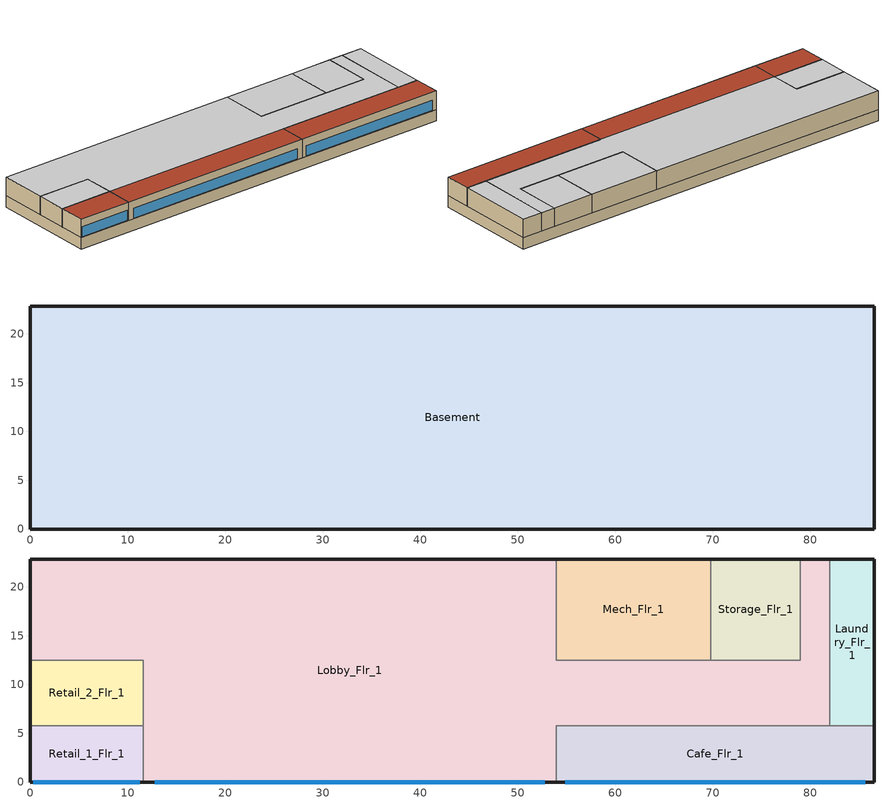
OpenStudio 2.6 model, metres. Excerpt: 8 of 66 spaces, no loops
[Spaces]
Basement
 floor ground: 86.56,22.86 86.56,0 0,0 0,22.86 z-2.44
 wall ground: 0,22.86 0,0 86.56,0 86.56,22.86 0,22.86 z-2.44:0
Lobby_Flr_1
 floor to Basement: 53.95,22.86 53.95,0 11.58,0 11.58,12.5 0,12.5 0,22.86 z0; 81.99,22.86 81.99,5.79 53.95,5.79 53.95,12.5 78.94,12.5 78.94,22.86 z0
 wall outside: 53.95,22.86 0,22.86 0,12.5 / 11.58,0 53.95,0 / 81.99,22.86 78.94,22.86 z0:3.96
 wall to Retail_1_Flr_1: 11.58,5.79 11.58,0 z0:3.96
 wall to Laundry_Flr_1: 81.99,5.79 81.99,22.86 z0:3.96
 wall to Storage_Flr_1: 78.94,22.86 78.94,12.5 69.8,12.5 z0:3.96
 wall to Cafe_Flr_1: 53.95,0 53.95,5.79 81.99,5.79 z0:3.96
 wall to Retail_2_Flr_1: 0,12.5 11.58,12.5 11.58,5.79 z0:3.96
 wall to Mech_Flr_1: 69.8,12.5 53.95,12.5 53.95,22.86 z0:3.96
 window: 12.79,0 52.74,0 z0.15:2.29
 ceiling adiabatic (BTAP-Int-Wall): 81.99,5.79 81.99,22.86 78.94,22.86 78.94,12.5 53.95,12.5 53.95,22.86 0,22.86 0,12.5 11.58,12.5 11.58,5.79 z3.96
 roof outside: 53.95,0 53.95,5.79 11.58,5.79 11.58,0 z3.96
Retail_1_Flr_1
 floor to Basement: 11.58,5.79 11.58,0 0,0 0,5.79 z0
 wall outside: 0,5.79 0,0 11.58,0 z0:3.96
 wall to Retail_2_Flr_1: 11.58,5.79 0,5.79 z0:3.96
 window: 0.33,0 11.25,0 z0.15:2.29
 roof outside: 11.58,0 11.58,5.79 0,5.79 0,0 z3.96
Retail_2_Flr_1
 floor to Basement: 11.58,12.5 11.58,5.79 0,5.79 0,12.5 z0
 wall outside: 0,12.5 0,5.79 z0:3.96
 ceiling adiabatic (BTAP-Int-Wall): 11.58,5.79 11.58,12.5 0,12.5 0,5.79 z3.96
Laundry_Flr_1
 floor to Basement: 86.56,22.86 86.56,5.79 81.99,5.79 81.99,22.86 z0
 wall outside: 86.56,5.79 86.56,22.86 81.99,22.86 z0:3.96
 wall to Cafe_Flr_1: 81.99,5.79 86.56,5.79 z0:3.96
 ceiling adiabatic (BTAP-Int-Wall): 86.56,5.79 86.56,22.86 81.99,22.86 81.99,5.79 z3.96
Storage_Flr_1
 floor to Basement: 78.94,22.86 78.94,12.5 69.8,12.5 69.8,22.86 z0
 wall outside: 78.94,22.86 69.8,22.86 z0:3.96
 wall to Mech_Flr_1: 69.8,22.86 69.8,12.5 z0:3.96
 ceiling adiabatic (BTAP-Int-Wall): 78.94,12.5 78.94,22.86 69.8,22.86 69.8,12.5 z3.96
Mech_Flr_1
 floor to Basement: 69.8,22.86 69.8,12.5 53.95,12.5 53.95,22.86 z0
 wall outside: 69.8,22.86 53.95,22.86 z0:3.96
 ceiling adiabatic (BTAP-Int-Wall): 69.8,12.5 69.8,22.86 53.95,22.86 53.95,12.5 z3.96
Cafe_Flr_1
 floor to Basement: 86.56,5.79 86.56,0 53.95,0 53.95,5.79 z0
 wall outside: 53.95,0 86.56,0 86.56,5.79 z0:3.96
 window: 54.88,0 85.63,0 z0.15:2.29
 roof outside: 86.56,0 86.56,5.79 53.95,5.79 53.95,0 z3.96
[Site]
Toronto Pearson Intl AP_ON_CAN: Latitude {deg}=43.677; Longitude {deg}=-79.631; Time Zone {hr}=-5; Elevation {m}=173.4; Terrain=City
[Building]
Building 1: North Axis {deg}=0; Default Construction Set=BTAP-Mass at hdd = 3890.0; Standards Number of Stories=7; Standards Number of Above Ground Stories=6; Standards Building Type=LargeHotel
[Site:WaterMainsTemperature]
Calculation Method=Correlation; Annual Average Outdoor Air Temperature {C}=9.05833; Maximum Difference In Monthly Average Outdoor Air Temperatures {deltaC}=28.3
[Site:GroundTemperature:BuildingSurface]
19.527, 19.502, 19.536, 19.598, 20.002, 21.64, 22.225, 22.375, 21.449, 20.121, 19.802, 19.633
[SizingPeriod:DesignDay] Barometric Pressure {Pa}=99259; Sky Clearness=0; Rain Indicator=0; Snow Indicator=0; Day of Month=21; Daylight Saving Time Indicator=0; Humidity Indicating Type=Wetbulb; Dry-Bulb Temperature Range Modifier Type=DefaultMultipliers
Name | Maximum Dry-Bulb Temperature {C} | Daily Dry-Bulb Temperature Range {deltaC} | Humidity Indicating Conditions at Maximum Dry-Bulb | Wind Speed {m/s} | Wind Direction {deg} | Month | Day Type | Solar Model Indicator | ASHRAE Taub | ASHRAE Taud
Toronto Pearson Intl AP Ann Clg .4% Condns DB=>MWB | 31.3 | 9.7 | 22.4 | 6 | 270 | 7 | SummerDesignDay | ASHRAETau | 0.425 | 2.27
Toronto Pearson Intl AP Ann Htg 99.6% Condns DB | -18 | 0 | -18 | 5.2 | 0 | 1 | WinterDesignDay | ASHRAEClearSky
[Material:NoMass] Roughness=Smooth; Thermal Absorptance=0.9; Solar Absorptance=0.7
Name | Thermal Resistance {m2-K/W} | Visible Absorptance
Typical Carpet Pad; Typical Carpet Pad 1 | 0.21648 | 0.8
Typical Insulation 1 | 5.20402 | 0.7
Typical Insulation 2 | 3.32618 | 0.7
Typical Insulation 3 | 5.46446 | 0.7
Typical Carpet Pad 2 | 1.25503 | 0.8
Typical Carpet Pad 3; Typical Carpet Pad 4 | 2.57255 | 0.8
Typical Insulation 4 | 0.454528 | 0.7
Typical Insulation 5 | 0.454545 | 0.7
[Material]
Name | Roughness | Thickness {m} | Conductivity {W/m-K} | Density {kg/m3} | Specific Heat {J/kg-K} | Thermal Absorptance | Solar Absorptance | Visible Absorptance
G05 25mm wood | MediumSmooth | 0.0254 | 0.15 | 608 | 1630 | 0.9 | 0.5 | 0.5
100mm Normalweight concrete floor 1 | MediumSmooth | 0.1016 | 2.31 | 2322 | 832
G01 13mm gypsum board 1 | Smooth | 0.0127 | 0.16 | 800 | 1090 | 0.9 | 0.7 | 0.5
4 in. Normalweight Concrete Floor 1 | MediumRough | 0.1016 | 2.31 | 2322 | 832 | 0.9 | 0.7 | 0.7
1IN Stucco 1 | Smooth | 0.0253 | 0.6918 | 1858 | 837 | 0.9 | 0.7 | 0.92
8IN CONCRETE HW RefBldg 1 | Rough | 0.2032 | 1.311 | 2240 | 836.8 | 0.9 | 0.7 | 0.7
1/2IN Gypsum 1 | Smooth | 0.0127 | 0.16 | 784.9 | 830 | 0.9 | 0.4 | 0.4
Metal Roof Surface 1; F08 Metal surface 1 | Smooth | 0.0008 | 45.28 | 7824 | 500 | 0.9 | 0.7 | 0.7
6 in. Normalweight Concrete Floor 1; 6 in. Normalweight Concrete Floor 2; 6 in. Normalweight Concrete Floor 3 | MediumRough | 0.1524 | 2.31 | 2322 | 832 | 0.9 | 0.7 | 0.7
[Construction]
BTAP-Int-Partition; BTAP-Int-Door: G05 25mm wood
BTAP-Int-Floor: 100mm Normalweight concrete floor 1, Typical Carpet Pad
BTAP-Int-Wall: G01 13mm gypsum board 1, G01 13mm gypsum board 1
BTAP-Int-Ceiling: Typical Carpet Pad, 100mm Normalweight concrete floor 1
BTAP-Int-Window: SimpleGlazing
BTAP-Ext-Floor-Mass:U-0.183: Typical Insulation 1, 4 in. Normalweight Concrete Floor 1, Typical Carpet Pad 1
BTAP-Ext-Wall-Mass:U-0.278: 1IN Stucco 1, 8IN CONCRETE HW RefBldg 1, Typical Insulation 2, 1/2IN Gypsum 1
BTAP-Ext-Roof-Metal:U-0.183: Metal Roof Surface 1, Typical Insulation 3
BTAP-Grnd-Floor-Mass:U-0.757: 6 in. Normalweight Concrete Floor 1, Typical Carpet Pad 2
BTAP-Grnd-Wall-Mass:U-0.379: 6 in. Normalweight Concrete Floor 2, Typical Carpet Pad 3
BTAP-Grnd-Roof-Mass:U-0.379: 6 in. Normalweight Concrete Floor 3, Typical Carpet Pad 4
BTAP-Ext-FixedWindow:U=0.220 SHGC=0.600; BTAP-Ext-GlassDoors:U=0.220 SHGC=0.600; BTAP-Ext-Skylights:U=0.220 SHGC=0.600; BTAP-Ext-DaylightDomes:U=0.220 SHGC=0.600; BTAP-Ext-DaylightDiffuser:U=0.220 SHGC=0.600: SimpleGlazing:U=0.220 SHGC=0.600
BTAP-Ext-Door:U-2.2: F08 Metal surface 1, Typical Insulation 4
BTAP-Ext-OverHeadDoor:U-2.2: Typical Insulation 5
[DefaultConstructionSet]
BTAP-Mass at hdd = 3890.0: Default Exterior Surface Constructions=BTAP-Mass at hdd = 3890.0; Default Interior Surface Constructions=Default Surface Constructions 2; Default Ground Contact Surface Constructions=BTAP-Mass at hdd = 3890.0 1; Default Exterior SubSurface Constructions=BTAP-Mass at hdd = 3890.0; Default Interior SubSurface Constructions=Default Sub Surface Constructions 2; Interior Partition Construction=BTAP-Int-Partition
[DefaultSurfaceConstructions]
Name | Floor Construction | Wall Construction | Roof Ceiling Construction
Default Surface Constructions 2 | BTAP-Int-Floor | BTAP-Int-Wall | BTAP-Int-Ceiling
BTAP-Mass at hdd = 3890.0 | BTAP-Ext-Floor-Mass:U-0.183 | BTAP-Ext-Wall-Mass:U-0.278 | BTAP-Ext-Roof-Metal:U-0.183
BTAP-Mass at hdd = 3890.0 1 | BTAP-Grnd-Floor-Mass:U-0.757 | BTAP-Grnd-Wall-Mass:U-0.379 | BTAP-Grnd-Roof-Mass:U-0.379
[DefaultSubSurfaceConstructions]
Name | Fixed Window Construction | Operable Window Construction | Door Construction | Glass Door Construction | Overhead Door Construction | Skylight Construction | Tubular Daylight Dome Construction | Tubular Daylight Diffuser Construction
Default Sub Surface Constructions 2 | BTAP-Int-Window | BTAP-Int-Window | BTAP-Int-Door
BTAP-Mass at hdd = 3890.0 | BTAP-Ext-FixedWindow:U=0.220 SHGC=0.600 | BTAP-Ext-FixedWindow:U=0.220 SHGC=0.600 | BTAP-Ext-Door:U-2.2 | BTAP-Ext-GlassDoors:U=0.220 SHGC=0.600 | BTAP-Ext-OverHeadDoor:U-2.2 | BTAP-Ext-Skylights:U=0.220 SHGC=0.600 | BTAP-Ext-DaylightDomes:U=0.220 SHGC=0.600 | BTAP-Ext-DaylightDiffuser:U=0.220 SHGC=0.600
[WindowMaterial:SimpleGlazingSystem] U-Factor {W/m2-K}=2.2; Solar Heat Gain Coefficient=0.6; Visible Transmittance=0.21
SimpleGlazing; SimpleGlazing:U=0.220 SHGC=0.600
[Space] Part of Total Floor Area=Yes
Name | Space Type | Building Story | Thermal Zone
Laundry_Flr_1 | Space Function Hospital - laundry/washing | Building Story 2 | ALL_ST=Hospital - laundry/washing_FL=Building Story 2_SCH=C
Lobby_Flr_1 | Space Function Hotel/Motel - lobby | Building Story 2 | ALL_ST=Hotel/Motel - lobby_FL=Building Story 2_SCH=H
Retail_1_Flr_1 | Space Function Retail - sales | Building Story 2 | ALL_ST=Retail - sales_FL=Building Story 2_SCH=C 1
Basement | Space Function Storage area | Building Story 1 | ALL_ST=Storage area_FL=Building Story 1_SCH=E
Cafe_Flr_1 | Space Function Retail - mall concourse | Building Story 2 | ALL_ST=Retail - mall concourse_FL=Building Story 2_SCH=C
Mech_Flr_1 | Space Function Electrical/Mechanical-sch-F | Building Story 2 | WILD_ST=Electrical/Mechanical-sch-E_FL=Building Story 2_SCH=F
Retail_2_Flr_1 | Space Function Retail - sales | Building Story 2 | ALL_ST=Retail - sales_FL=Building Story 2_SCH=C
Storage_Flr_1 | Space Function Storage area - occsens | Building Story 2 | ALL_ST=Storage area - occsens_FL=Building Story 2_SCH=E
[BuildingStory]
Name | Nominal Z Coordinate {m}
Building Story 1 | -2.439
Building Story 2 | 0
[SpaceType] Standards Building Type=Space Function
Name | Default Schedule Set | Design Specification Outdoor Air Object | Standards Space Type
Space Function Storage area | Space Function Storage area Schedule Set | Space Function Storage area Ventilation | Storage area
Space Function Storage area - occsens | Space Function Storage area - occsens Schedule Set | Space Function Storage area - occsens Ventilation | Storage area - occsens
Space Function Retail - mall concourse | Space Function Retail - mall concourse Schedule Set | Space Function Retail - mall concourse Ventilation | Retail - mall concourse
Space Function Hospital - laundry/washing | Space Function Hospital - laundry/washing Schedule Set | Space Function Hospital - laundry/washing Ventilation | Hospital - laundry/washing
Space Function Hotel/Motel - lobby | Space Function Hotel/Motel - lobby Schedule Set | Space Function Hotel/Motel - lobby Ventilation | Hotel/Motel - lobby
Space Function Retail - sales | Space Function Retail - sales Schedule Set | Space Function Retail - sales Ventilation | Retail - sales
Space Function Electrical/Mechanical-sch-F | Space Function Electrical/Mechanical-sch-F Schedule Set | Space Function Electrical/Mechanical-sch-F Ventilation | Electrical/Mechanical-sch-F
[People:Definition] Number of People Calculation Method=People/Area; Fraction Radiant=0.3
Name | People per Space Floor Area {person/m2}
Space Function Hospital - laundry/washing People Definition; Space Function Retail - mall concourse People Definition | 0.0500522
Space Function Hotel/Motel - lobby People Definition | 0.0999967
Space Function Retail - sales People Definition | 0.0333681
Space Function Storage area People Definition; Space Function Storage area - occsens People Definition | 0.0100104
Space Function Electrical/Mechanical-sch-F People Definition | 0.0049514
[People] Work Efficiency Schedule=Work Efficiency Schedule; Clothing Insulation Schedule=Clothing Schedule; Air Velocity Schedule=Air Velocity Schedule; Multiplier=1
Name | People Definition | Space or SpaceType
Space Function Hospital - laundry/washing People | Space Function Hospital - laundry/washing People Definition | Space Function Hospital - laundry/washing
Space Function Hotel/Motel - lobby People | Space Function Hotel/Motel - lobby People Definition | Space Function Hotel/Motel - lobby
Space Function Retail - mall concourse People | Space Function Retail - mall concourse People Definition | Space Function Retail - mall concourse
Space Function Retail - sales People | Space Function Retail - sales People Definition | Space Function Retail - sales
Space Function Storage area People | Space Function Storage area People Definition | Space Function Storage area
Space Function Storage area - occsens People | Space Function Storage area - occsens People Definition | Space Function Storage area - occsens
Space Function Electrical/Mechanical-sch-F People | Space Function Electrical/Mechanical-sch-F People Definition | Space Function Electrical/Mechanical-sch-F
[Lights:Definition] Design Level Calculation Method=Watts/Area; Fraction Radiant=0.5; Fraction Visible=0.2
Name | Watts per Space Floor Area {W/m2}
Space Function Hospital - laundry/washing Lights Definition | 7.99993
Space Function Hotel/Motel - lobby Lights Definition | 11.3999
Space Function Retail - mall concourse Lights Definition | 11.7999
Space Function Retail - sales Lights Definition | 18.0998
Space Function Storage area Lights Definition | 6.79994
Space Function Storage area - occsens Lights Definition | 6.11995
Space Function Electrical/Mechanical-sch-F Lights Definition | 13.2999
[Lights] Fraction Replaceable=1
Name | Lights Definition | Space or SpaceType
Space Function Hospital - laundry/washing Lights | Space Function Hospital - laundry/washing Lights Definition | Space Function Hospital - laundry/washing
Space Function Hotel/Motel - lobby Lights | Space Function Hotel/Motel - lobby Lights Definition | Space Function Hotel/Motel - lobby
Space Function Retail - mall concourse Lights | Space Function Retail - mall concourse Lights Definition | Space Function Retail - mall concourse
Space Function Retail - sales Lights | Space Function Retail - sales Lights Definition | Space Function Retail - sales
Space Function Storage area Lights | Space Function Storage area Lights Definition | Space Function Storage area
Space Function Storage area - occsens Lights | Space Function Storage area - occsens Lights Definition | Space Function Storage area - occsens
Space Function Electrical/Mechanical-sch-F Lights | Space Function Electrical/Mechanical-sch-F Lights Definition | Space Function Electrical/Mechanical-sch-F
[DesignSpecification:OutdoorAir] Outdoor Air Method=Sum
Name | Outdoor Air Flow per Floor Area {m3/s-m2}
Space Function Hospital - laundry/washing Ventilation | 0.002286
Space Function Hotel/Motel - lobby Ventilation | 0.0014478
Space Function Retail - mall concourse Ventilation | 0.0018288
Space Function Retail - sales Ventilation | 0.00118364
Space Function Storage area Ventilation; Space Function Storage area - occsens Ventilation | 0.0003556
Space Function Electrical/Mechanical-sch-F Ventilation | 0.0003048
[DefaultScheduleSet] People Activity Level Schedule=NECB-Activity; Infiltration Schedule=Always On
Name | Number of People Schedule | Lighting Schedule | Electric Equipment Schedule
Space Function Hospital - laundry/washing Schedule Set; Space Function Retail - mall concourse Schedule Set; Space Function Retail - sales Schedule Set | NECB-C-Occupancy | NECB-C-Lighting | NECB-C-Electric-Equipment
Space Function Hotel/Motel - lobby Schedule Set | NECB-H-Occupancy | NECB-H-Lighting | NECB-H-Electric-Equipment
Space Function Storage area Schedule Set; Space Function Storage area - occsens Schedule Set | NECB-E-Occupancy | NECB-E-Lighting | NECB-E-Electric-Equipment
Space Function Electrical/Mechanical-sch-F Schedule Set | NECB-F-Occupancy | NECB-F-Lighting | NECB-F-Electric-Equipment
[ThermostatSetpoint:DualSetpoint]
Name | Heating Setpoint Temperature Schedule | Cooling Setpoint Temperature Schedule
Space Function Retail - sales Thermostat 3; Space Function Retail - mall concourse Thermostat 2; Space Function Hospital - laundry/washing Thermostat 2; Space Function Retail - sales Thermostat 4 | NECB-C-Thermostat Setpoint-Heating | NECB-C-Thermostat Setpoint-Cooling
Space Function Storage area Thermostat 2; Space Function Storage area - occsens Thermostat 2 | NECB-E-Thermostat Setpoint-Heating | NECB-E-Thermostat Setpoint-Cooling
Space Function Hotel/Motel - lobby Thermostat 2 | NECB-H-Thermostat Setpoint-Heating | NECB-H-Thermostat Setpoint-Cooling
Space Function Electrical/Mechanical-sch-F Thermostat 1 | NECB-F-Thermostat Setpoint-Heating | NECB-F-Thermostat Setpoint-Cooling
[ElectricEquipment:Definition] Design Level Calculation Method=Watts/Area; Fraction Radiant=0.5
Name | Watts per Space Floor Area {W/m2}
Space Function Hospital - laundry/washing Elec Equip Definition | 19.9998
Space Function Hotel/Motel - lobby Elec Equip Definition; Space Function Retail - sales Elec Equip Definition | 2.49998
Space Function Retail - mall concourse Elec Equip Definition; Space Function Storage area Elec Equip Definition; Space Function Storage area - occsens Elec Equip Definition; Space Function Electrical/Mechanical-sch-F Elec Equip Definition | 0.999992
[ElectricEquipment]
Name | Electric Equipment Definition | Space or SpaceType
Space Function Hospital - laundry/washing Elec Equip | Space Function Hospital - laundry/washing Elec Equip Definition | Space Function Hospital - laundry/washing
Space Function Hotel/Motel - lobby Elec Equip | Space Function Hotel/Motel - lobby Elec Equip Definition | Space Function Hotel/Motel - lobby
Space Function Retail - mall concourse Elec Equip | Space Function Retail - mall concourse Elec Equip Definition | Space Function Retail - mall concourse
Space Function Retail - sales Elec Equip | Space Function Retail - sales Elec Equip Definition | Space Function Retail - sales
Space Function Storage area Elec Equip | Space Function Storage area Elec Equip Definition | Space Function Storage area
Space Function Storage area - occsens Elec Equip | Space Function Storage area - occsens Elec Equip Definition | Space Function Storage area - occsens
Space Function Electrical/Mechanical-sch-F Elec Equip | Space Function Electrical/Mechanical-sch-F Elec Equip Definition | Space Function Electrical/Mechanical-sch-F
[SpaceInfiltration:DesignFlowRate] Design Flow Rate Calculation Method=Flow/ExteriorArea
Name | Space or SpaceType | Schedule | Flow per Exterior Surface Area {m3/s-m2} | Constant Term Coefficient | Temperature Term Coefficient | Velocity Term Coefficient | Velocity Squared Term Coefficient
Cafe_Flr_1 Infiltration | Cafe_Flr_1 | Always On Discrete | 0.00025 | 0 | 0 | 0.224 | 0
Laundry_Flr_1 Infiltration | Laundry_Flr_1 | Always On Discrete | 0.00025 | 0 | 0 | 0.224 | 0
Lobby_Flr_1 Infiltration | Lobby_Flr_1 | Always On Discrete | 0.00025 | 0 | 0 | 0.224 | 0
Mech_Flr_1 Infiltration | Mech_Flr_1 | Always On Discrete | 0.00025 | 0 | 0 | 0.224 | 0
Retail_1_Flr_1 Infiltration | Retail_1_Flr_1 | Always On Discrete | 0.00025 | 0 | 0 | 0.224 | 0
Retail_2_Flr_1 Infiltration | Retail_2_Flr_1 | Always On Discrete | 0.00025 | 0 | 0 | 0.224 | 0
Storage_Flr_1 Infiltration | Storage_Flr_1 | Always On Discrete | 0.00025 | 0 | 0 | 0.224 | 0
Space Function Electrical/Mechanical-sch-F Infiltration | Space Function Electrical/Mechanical-sch-F |  | 0.000250063
[ThermalZone] Use Ideal Air Loads=No
Name | Thermostat
ALL_ST=Retail - sales_FL=Building Story 2_SCH=C | Space Function Retail - sales Thermostat 3
ALL_ST=Retail - mall concourse_FL=Building Story 2_SCH=C | Space Function Retail - mall concourse Thermostat 2
ALL_ST=Storage area_FL=Building Story 1_SCH=E | Space Function Storage area Thermostat 2
ALL_ST=Hospital - laundry/washing_FL=Building Story 2_SCH=C | Space Function Hospital - laundry/washing Thermostat 2
ALL_ST=Storage area - occsens_FL=Building Story 2_SCH=E | Space Function Storage area - occsens Thermostat 2
ALL_ST=Hotel/Motel - lobby_FL=Building Story 2_SCH=H | Space Function Hotel/Motel - lobby Thermostat 2
ALL_ST=Retail - sales_FL=Building Story 2_SCH=C 1 | Space Function Retail - sales Thermostat 4
WILD_ST=Electrical/Mechanical-sch-E_FL=Building Story 2_SCH=F | Space Function Electrical/Mechanical-sch-F Thermostat 1
[Schedule:Ruleset]
Clothing Schedule: Default Day Schedule=Clothing Schedule Default Winter Clothes
Air Velocity Schedule: Default Day Schedule=Air Velocity Schedule Default
Work Efficiency Schedule: Default Day Schedule=Work Efficiency Schedule Default
NECB-E-Occupancy: Default Day Schedule=NECB-E-Occupancy Default
NECB-Activity: Default Day Schedule=NECB-Activity Default; Summer Design Day Schedule=NECB-Activity Summer Design Day; Winter Design Day Schedule=NECB-Activity Winter Design Day
NECB-E-Lighting: Default Day Schedule=NECB-E-Lighting Default
NECB-E-Electric-Equipment: Default Day Schedule=NECB-E-Electric-Equipment Default
Always On: Default Day Schedule=Always On Default
NECB-E-Thermostat Setpoint-Heating: Default Day Schedule=NECB-E-Thermostat Setpoint-Heating Default
NECB-E-Thermostat Setpoint-Cooling: Default Day Schedule=NECB-E-Thermostat Setpoint-Cooling Default
NECB-C-Occupancy: Default Day Schedule=NECB-C-Occupancy Default
NECB-C-Lighting: Default Day Schedule=NECB-C-Lighting Default
NECB-C-Electric-Equipment: Default Day Schedule=NECB-C-Electric-Equipment Default
NECB-C-Thermostat Setpoint-Heating: Default Day Schedule=NECB-C-Thermostat Setpoint-Heating Default
NECB-C-Thermostat Setpoint-Cooling: Default Day Schedule=NECB-C-Thermostat Setpoint-Cooling Default
NECB-H-Occupancy: Default Day Schedule=NECB-H-Occupancy Default
NECB-H-Lighting: Default Day Schedule=NECB-H-Lighting Default
NECB-H-Electric-Equipment: Default Day Schedule=NECB-H-Electric-Equipment Default
NECB-H-Thermostat Setpoint-Heating: Default Day Schedule=NECB-H-Thermostat Setpoint-Heating Default
NECB-H-Thermostat Setpoint-Cooling: Default Day Schedule=NECB-H-Thermostat Setpoint-Cooling Default
NECB-F-Occupancy: Default Day Schedule=NECB-F-Occupancy Default
NECB-F-Lighting: Default Day Schedule=NECB-F-Lighting Default
NECB-F-Electric-Equipment: Default Day Schedule=NECB-F-Electric-Equipment Default
NECB-F-Thermostat Setpoint-Heating: Default Day Schedule=NECB-F-Thermostat Setpoint-Heating Default
NECB-F-Thermostat Setpoint-Cooling: Default Day Schedule=NECB-F-Thermostat Setpoint-Cooling Default
[Schedule:Day]
Clothing Schedule Default Winter Clothes; Always On Default: 24, 0, 1
Clothing Schedule Summer Clothes: 24, 0, 0.5
Air Velocity Schedule Default: 24, 0, 0.2
Work Efficiency Schedule Default; NECB-E-Occupancy Sun|Hol Day: 24, 0, 0
NECB-E-Occupancy Default; NECB-E-Occupancy Default|Wkdy Day: 8, 0, 0, 9, 0, 0.2, 10, 0, 0.7, 14, 0, 0.9, 15, 0, 0.5, 16, 0, 0.9, 18, 0, 0.8, 19, 0, 0.2, 24, 0, 0
NECB-E-Occupancy Sat Day: 9, 0, 0, 13, 0, 0.2, 17, 0, 0.1, 24, 0, 0
NECB-Activity Default; NECB-Activity Winter Design Day; NECB-Activity Summer Design Day: 24, 0, 130
NECB-E-Lighting Default; NECB-E-Lighting Default|Wkdy Day; NECB-E-Electric-Equipment Default; NECB-E-Electric-Equipment Default|Wkdy Day: 8, 0, 0.05, 9, 0, 0.4, 10, 0, 0.7, 18, 0, 0.9, 19, 0, 0.4, 24, 0, 0.05
NECB-E-Lighting Sat Day; NECB-E-Electric-Equipment Sat Day: 9, 0, 0.05, 10, 0, 0.5, 15, 0, 0.9, 16, 0, 0.7, 17, 0, 0.5, 24, 0, 0.05
NECB-E-Lighting Sun|Hol Day; NECB-E-Electric-Equipment Sun|Hol Day: 24, 0, 0.05
NECB-E-Thermostat Setpoint-Heating Default; NECB-E-Thermostat Setpoint-Heating Default|Wkdy Day: 7, 0, 18, 8, 0, 20, 19, 0, 22, 24, 0, 18
NECB-E-Thermostat Setpoint-Heating Sat Day: 8, 0, 18, 9, 0, 20, 17, 0, 22, 24, 0, 18
NECB-E-Thermostat Setpoint-Heating Sun|Hol Day: 24, 0, 18
NECB-E-Thermostat Setpoint-Cooling Default; NECB-E-Thermostat Setpoint-Cooling Default|Wkdy Day: 7, 0, 35, 19, 0, 24, 24, 0, 35
NECB-E-Thermostat Setpoint-Cooling Sat Day: 8, 0, 35, 17, 0, 24, 24, 0, 35
NECB-E-Thermostat Setpoint-Cooling Sun|Hol Day: 24, 0, 35
NECB-C-Occupancy Default; NECB-C-Occupancy Default|Wkdy Day: 8, 0, 0, 9, 0, 0.1, 10, 0, 0.2, 12, 0, 0.5, 16, 0, 0.7, 17, 0, 0.8, 18, 0, 0.7, 19, 0, 0.5, 21, 0, 0.3, 24, 0, 0
NECB-C-Occupancy Sat Day: 8, 0, 0, 9, 0, 0.1, 10, 0, 0.2, 11, 0, 0.5, 12, 0, 0.6, 13, 0, 0.8, 16, 0, 0.9, 17, 0, 0.8, 18, 0, 0.7, 19, 0, 0.5, 21, 0, 0.2, 24, 0, 0
NECB-C-Occupancy Sun|Hol Day: 10, 0, 0, 11, 0, 0.1, 13, 0, 0.2, 18, 0, 0.4, 19, 0, 0.2, 24, 0, 0
NECB-C-Lighting Default; NECB-C-Lighting Default|Wkdy Day; NECB-C-Lighting Sat Day; NECB-C-Electric-Equipment Default; NECB-C-Electric-Equipment Default|Wkdy Day; NECB-C-Electric-Equipment Sat Day: 8, 0, 0.05, 9, 0, 0.5, 19, 0, 0.9, 20, 0, 0.6, 21, 0, 0.5, 24, 0, 0.05
NECB-C-Lighting Sun|Hol Day; NECB-C-Electric-Equipment Sun|Hol Day: 10, 0, 0.05, 11, 0, 0.5, 18, 0, 0.9, 19, 0, 0.6, 24, 0, 0.05
NECB-C-Thermostat Setpoint-Heating Default; NECB-C-Thermostat Setpoint-Heating Default|Wkdy Day; NECB-C-Thermostat Setpoint-Heating Sat Day: 7, 0, 18, 8, 0, 20, 21, 0, 22, 24, 0, 18
NECB-C-Thermostat Setpoint-Heating Sun|Hol Day: 9, 0, 18, 10, 0, 20, 19, 0, 22, 24, 0, 18
NECB-C-Thermostat Setpoint-Cooling Default; NECB-C-Thermostat Setpoint-Cooling Default|Wkdy Day; NECB-C-Thermostat Setpoint-Cooling Sat Day: 7, 0, 35, 21, 0, 24, 24, 0, 35
NECB-C-Thermostat Setpoint-Cooling Sun|Hol Day: 9, 0, 35, 19, 0, 24, 24, 0, 35
NECB-H-Occupancy Default; NECB-H-Occupancy Default|Wkdy Day; NECB-H-Occupancy Sat Day; NECB-H-Occupancy Sun|Hol Day; NECB-H-Lighting Default; NECB-H-Lighting Default|Wkdy Day; NECB-H-Lighting Sat Day; NECB-H-Lighting Sun|Hol Day; NECB-H-Electric-Equipment Default; NECB-H-Electric-Equipment Default|Wkdy Day; NECB-H-Electric-Equipment Sat Day; NECB-H-Electric-Equipment Sun|Hol Day: 24, 0, 0.9
NECB-H-Thermostat Setpoint-Heating Default; NECB-H-Thermostat Setpoint-Heating Default|Wkdy Day; NECB-H-Thermostat Setpoint-Heating Sat Day; NECB-H-Thermostat Setpoint-Heating Sun|Hol Day; NECB-F-Thermostat Setpoint-Heating Default; NECB-F-Thermostat Setpoint-Heating Default|Wkdy Day; NECB-F-Thermostat Setpoint-Heating Sat Day; NECB-F-Thermostat Setpoint-Heating Sun|Hol Day: 1, 0, 22, 7, 0, 18, 8, 0, 20, 24, 0, 22
NECB-H-Thermostat Setpoint-Cooling Default; NECB-H-Thermostat Setpoint-Cooling Default|Wkdy Day; NECB-H-Thermostat Setpoint-Cooling Sat Day; NECB-H-Thermostat Setpoint-Cooling Sun|Hol Day; NECB-F-Thermostat Setpoint-Cooling Default; NECB-F-Thermostat Setpoint-Cooling Default|Wkdy Day; NECB-F-Thermostat Setpoint-Cooling Sat Day; NECB-F-Thermostat Setpoint-Cooling Sun|Hol Day: 24, 0, 24
NECB-F-Occupancy Default; NECB-F-Occupancy Default|Wkdy Day: 7, 0, 0.9, 8, 0, 0.7, 10, 0, 0.4, 16, 0, 0.2, 17, 0, 0.3, 20, 0, 0.5, 22, 0, 0.7, 23, 0, 0.8, 24, 0, 0.9
NECB-F-Occupancy Sat Day: 1, 0, 0.7, 7, 0, 0.9, 8, 0, 0.7, 10, 0, 0.5, 18, 0, 0.3, 19, 0, 0.5, 22, 0, 0.6, 24, 0, 0.7
NECB-F-Occupancy Sun|Hol Day: 1, 0, 0.8, 9, 0, 0.7, 12, 0, 0.5, 14, 0, 0.3, 17, 0, 0.2, 18, 0, 0.3, 20, 0, 0.4, 22, 0, 0.6, 24, 0, 0.8
NECB-F-Lighting Default; NECB-F-Lighting Default|Wkdy Day; NECB-F-Electric-Equipment Default; NECB-F-Electric-Equipment Default|Wkdy Day: 1, 0, 0.3, 3, 0, 0.2, 6, 0, 0.1, 7, 0, 0.2, 8, 0, 0.4, 9, 0, 0.5, 11, 0, 0.4, 12, 0, 0.3, 19, 0, 0.2, 20, 0, 0.6, 21, 0, 0.8, 22, 0, 0.9, 23, 0, 0.8, 24, 0, 0.6
NECB-F-Lighting Sat Day; NECB-F-Electric-Equipment Sat Day: 1, 0, 0.3, 3, 0, 0.2, 7, 0, 0.1, 9, 0, 0.3, 11, 0, 0.4, 12, 0, 0.3, 19, 0, 0.2, 20, 0, 0.6, 23, 0, 0.7, 24, 0, 0.6
NECB-F-Lighting Sun|Hol Day; NECB-F-Electric-Equipment Sun|Hol Day: 3, 0, 0.3, 7, 0, 0.2, 8, 0, 0.3, 10, 0, 0.4, 14, 0, 0.3, 19, 0, 0.2, 20, 0, 0.5, 21, 0, 0.7, 22, 0, 0.8, 23, 0, 0.6, 24, 0, 0.5
[Schedule:Rule] Date Specification Type=DateRange; Start Day=1
Name | Schedule Ruleset | Rule Order | Day Schedule | Start Month | End Month | End Day | Apply Monday | Apply Tuesday | Apply Wednesday | Apply Thursday | Apply Friday | Apply Saturday | Apply Sunday
Schedule Rule 1 | Clothing Schedule | 0 | Clothing Schedule Summer Clothes | 5 | 9 | 30
Schedule Rule 2 | NECB-E-Occupancy | 2 | NECB-E-Occupancy Default|Wkdy Day | 1 | 12 | 31 | Yes | Yes | Yes | Yes | Yes
Schedule Rule 3 | NECB-E-Occupancy | 1 | NECB-E-Occupancy Sat Day | 1 | 12 | 31 |  |  |  |  |  | Yes
Schedule Rule 4 | NECB-E-Occupancy | 0 | NECB-E-Occupancy Sun|Hol Day | 1 | 12 | 31 |  |  |  |  |  |  | Yes
Schedule Rule 5 | NECB-E-Lighting | 2 | NECB-E-Lighting Default|Wkdy Day | 1 | 12 | 31 | Yes | Yes | Yes | Yes | Yes
Schedule Rule 6 | NECB-E-Lighting | 1 | NECB-E-Lighting Sat Day | 1 | 12 | 31 |  |  |  |  |  | Yes
Schedule Rule 7 | NECB-E-Lighting | 0 | NECB-E-Lighting Sun|Hol Day | 1 | 12 | 31 |  |  |  |  |  |  | Yes
Schedule Rule 8 | NECB-E-Electric-Equipment | 2 | NECB-E-Electric-Equipment Default|Wkdy Day | 1 | 12 | 31 | Yes | Yes | Yes | Yes | Yes
Schedule Rule 9 | NECB-E-Electric-Equipment | 1 | NECB-E-Electric-Equipment Sat Day | 1 | 12 | 31 |  |  |  |  |  | Yes
Schedule Rule 10 | NECB-E-Electric-Equipment | 0 | NECB-E-Electric-Equipment Sun|Hol Day | 1 | 12 | 31 |  |  |  |  |  |  | Yes
Schedule Rule 11 | NECB-E-Thermostat Setpoint-Heating | 2 | NECB-E-Thermostat Setpoint-Heating Default|Wkdy Day | 1 | 12 | 31 | Yes | Yes | Yes | Yes | Yes
Schedule Rule 12 | NECB-E-Thermostat Setpoint-Heating | 1 | NECB-E-Thermostat Setpoint-Heating Sat Day | 1 | 12 | 31 |  |  |  |  |  | Yes
Schedule Rule 13 | NECB-E-Thermostat Setpoint-Heating | 0 | NECB-E-Thermostat Setpoint-Heating Sun|Hol Day | 1 | 12 | 31 |  |  |  |  |  |  | Yes
Schedule Rule 14 | NECB-E-Thermostat Setpoint-Cooling | 2 | NECB-E-Thermostat Setpoint-Cooling Default|Wkdy Day | 1 | 12 | 31 | Yes | Yes | Yes | Yes | Yes
Schedule Rule 15 | NECB-E-Thermostat Setpoint-Cooling | 1 | NECB-E-Thermostat Setpoint-Cooling Sat Day | 1 | 12 | 31 |  |  |  |  |  | Yes
Schedule Rule 16 | NECB-E-Thermostat Setpoint-Cooling | 0 | NECB-E-Thermostat Setpoint-Cooling Sun|Hol Day | 1 | 12 | 31 |  |  |  |  |  |  | Yes
Schedule Rule 32 | NECB-C-Occupancy | 2 | NECB-C-Occupancy Default|Wkdy Day | 1 | 12 | 31 | Yes | Yes | Yes | Yes | Yes
Schedule Rule 33 | NECB-C-Occupancy | 1 | NECB-C-Occupancy Sat Day | 1 | 12 | 31 |  |  |  |  |  | Yes
Schedule Rule 34 | NECB-C-Occupancy | 0 | NECB-C-Occupancy Sun|Hol Day | 1 | 12 | 31 |  |  |  |  |  |  | Yes
Schedule Rule 35 | NECB-C-Lighting | 2 | NECB-C-Lighting Default|Wkdy Day | 1 | 12 | 31 | Yes | Yes | Yes | Yes | Yes
Schedule Rule 36 | NECB-C-Lighting | 1 | NECB-C-Lighting Sat Day | 1 | 12 | 31 |  |  |  |  |  | Yes
Schedule Rule 37 | NECB-C-Lighting | 0 | NECB-C-Lighting Sun|Hol Day | 1 | 12 | 31 |  |  |  |  |  |  | Yes
Schedule Rule 38 | NECB-C-Electric-Equipment | 2 | NECB-C-Electric-Equipment Default|Wkdy Day | 1 | 12 | 31 | Yes | Yes | Yes | Yes | Yes
Schedule Rule 39 | NECB-C-Electric-Equipment | 1 | NECB-C-Electric-Equipment Sat Day | 1 | 12 | 31 |  |  |  |  |  | Yes
Schedule Rule 40 | NECB-C-Electric-Equipment | 0 | NECB-C-Electric-Equipment Sun|Hol Day | 1 | 12 | 31 |  |  |  |  |  |  | Yes
Schedule Rule 41 | NECB-C-Thermostat Setpoint-Heating | 2 | NECB-C-Thermostat Setpoint-Heating Default|Wkdy Day | 1 | 12 | 31 | Yes | Yes | Yes | Yes | Yes
Schedule Rule 42 | NECB-C-Thermostat Setpoint-Heating | 1 | NECB-C-Thermostat Setpoint-Heating Sat Day | 1 | 12 | 31 |  |  |  |  |  | Yes
Schedule Rule 43 | NECB-C-Thermostat Setpoint-Heating | 0 | NECB-C-Thermostat Setpoint-Heating Sun|Hol Day | 1 | 12 | 31 |  |  |  |  |  |  | Yes
Schedule Rule 44 | NECB-C-Thermostat Setpoint-Cooling | 2 | NECB-C-Thermostat Setpoint-Cooling Default|Wkdy Day | 1 | 12 | 31 | Yes | Yes | Yes | Yes | Yes
Schedule Rule 45 | NECB-C-Thermostat Setpoint-Cooling | 1 | NECB-C-Thermostat Setpoint-Cooling Sat Day | 1 | 12 | 31 |  |  |  |  |  | Yes
Schedule Rule 46 | NECB-C-Thermostat Setpoint-Cooling | 0 | NECB-C-Thermostat Setpoint-Cooling Sun|Hol Day | 1 | 12 | 31 |  |  |  |  |  |  | Yes
Schedule Rule 47 | NECB-H-Occupancy | 2 | NECB-H-Occupancy Default|Wkdy Day | 1 | 12 | 31 | Yes | Yes | Yes | Yes | Yes
Schedule Rule 48 | NECB-H-Occupancy | 1 | NECB-H-Occupancy Sat Day | 1 | 12 | 31 |  |  |  |  |  | Yes
Schedule Rule 49 | NECB-H-Occupancy | 0 | NECB-H-Occupancy Sun|Hol Day | 1 | 12 | 31 |  |  |  |  |  |  | Yes
Schedule Rule 50 | NECB-H-Lighting | 2 | NECB-H-Lighting Default|Wkdy Day | 1 | 12 | 31 | Yes | Yes | Yes | Yes | Yes
Schedule Rule 51 | NECB-H-Lighting | 1 | NECB-H-Lighting Sat Day | 1 | 12 | 31 |  |  |  |  |  | Yes
Schedule Rule 52 | NECB-H-Lighting | 0 | NECB-H-Lighting Sun|Hol Day | 1 | 12 | 31 |  |  |  |  |  |  | Yes
Schedule Rule 53 | NECB-H-Electric-Equipment | 2 | NECB-H-Electric-Equipment Default|Wkdy Day | 1 | 12 | 31 | Yes | Yes | Yes | Yes | Yes
Schedule Rule 54 | NECB-H-Electric-Equipment | 1 | NECB-H-Electric-Equipment Sat Day | 1 | 12 | 31 |  |  |  |  |  | Yes
Schedule Rule 55 | NECB-H-Electric-Equipment | 0 | NECB-H-Electric-Equipment Sun|Hol Day | 1 | 12 | 31 |  |  |  |  |  |  | Yes
Schedule Rule 56 | NECB-H-Thermostat Setpoint-Heating | 2 | NECB-H-Thermostat Setpoint-Heating Default|Wkdy Day | 1 | 12 | 31 | Yes | Yes | Yes | Yes | Yes
Schedule Rule 57 | NECB-H-Thermostat Setpoint-Heating | 1 | NECB-H-Thermostat Setpoint-Heating Sat Day | 1 | 12 | 31 |  |  |  |  |  | Yes
Schedule Rule 58 | NECB-H-Thermostat Setpoint-Heating | 0 | NECB-H-Thermostat Setpoint-Heating Sun|Hol Day | 1 | 12 | 31 |  |  |  |  |  |  | Yes
Schedule Rule 59 | NECB-H-Thermostat Setpoint-Cooling | 2 | NECB-H-Thermostat Setpoint-Cooling Default|Wkdy Day | 1 | 12 | 31 | Yes | Yes | Yes | Yes | Yes
Schedule Rule 60 | NECB-H-Thermostat Setpoint-Cooling | 1 | NECB-H-Thermostat Setpoint-Cooling Sat Day | 1 | 12 | 31 |  |  |  |  |  | Yes
Schedule Rule 61 | NECB-H-Thermostat Setpoint-Cooling | 0 | NECB-H-Thermostat Setpoint-Cooling Sun|Hol Day | 1 | 12 | 31 |  |  |  |  |  |  | Yes
Schedule Rule 62 | NECB-F-Occupancy | 2 | NECB-F-Occupancy Default|Wkdy Day | 1 | 12 | 31 | Yes | Yes | Yes | Yes | Yes
Schedule Rule 63 | NECB-F-Occupancy | 1 | NECB-F-Occupancy Sat Day | 1 | 12 | 31 |  |  |  |  |  | Yes
Schedule Rule 64 | NECB-F-Occupancy | 0 | NECB-F-Occupancy Sun|Hol Day | 1 | 12 | 31 |  |  |  |  |  |  | Yes
Schedule Rule 65 | NECB-F-Lighting | 2 | NECB-F-Lighting Default|Wkdy Day | 1 | 12 | 31 | Yes | Yes | Yes | Yes | Yes
Schedule Rule 66 | NECB-F-Lighting | 1 | NECB-F-Lighting Sat Day | 1 | 12 | 31 |  |  |  |  |  | Yes
Schedule Rule 67 | NECB-F-Lighting | 0 | NECB-F-Lighting Sun|Hol Day | 1 | 12 | 31 |  |  |  |  |  |  | Yes
Schedule Rule 68 | NECB-F-Electric-Equipment | 2 | NECB-F-Electric-Equipment Default|Wkdy Day | 1 | 12 | 31 | Yes | Yes | Yes | Yes | Yes
Schedule Rule 69 | NECB-F-Electric-Equipment | 1 | NECB-F-Electric-Equipment Sat Day | 1 | 12 | 31 |  |  |  |  |  | Yes
Schedule Rule 70 | NECB-F-Electric-Equipment | 0 | NECB-F-Electric-Equipment Sun|Hol Day | 1 | 12 | 31 |  |  |  |  |  |  | Yes
Schedule Rule 71 | NECB-F-Thermostat Setpoint-Heating | 2 | NECB-F-Thermostat Setpoint-Heating Default|Wkdy Day | 1 | 12 | 31 | Yes | Yes | Yes | Yes | Yes
Schedule Rule 72 | NECB-F-Thermostat Setpoint-Heating | 1 | NECB-F-Thermostat Setpoint-Heating Sat Day | 1 | 12 | 31 |  |  |  |  |  | Yes
Schedule Rule 73 | NECB-F-Thermostat Setpoint-Heating | 0 | NECB-F-Thermostat Setpoint-Heating Sun|Hol Day | 1 | 12 | 31 |  |  |  |  |  |  | Yes
Schedule Rule 74 | NECB-F-Thermostat Setpoint-Cooling | 2 | NECB-F-Thermostat Setpoint-Cooling Default|Wkdy Day | 1 | 12 | 31 | Yes | Yes | Yes | Yes | Yes
Schedule Rule 75 | NECB-F-Thermostat Setpoint-Cooling | 1 | NECB-F-Thermostat Setpoint-Cooling Sat Day | 1 | 12 | 31 |  |  |  |  |  | Yes
Schedule Rule 76 | NECB-F-Thermostat Setpoint-Cooling | 0 | NECB-F-Thermostat Setpoint-Cooling Sun|Hol Day | 1 | 12 | 31 |  |  |  |  |  |  | Yes
[Schedule:Constant]
Always On Discrete: Value=1
